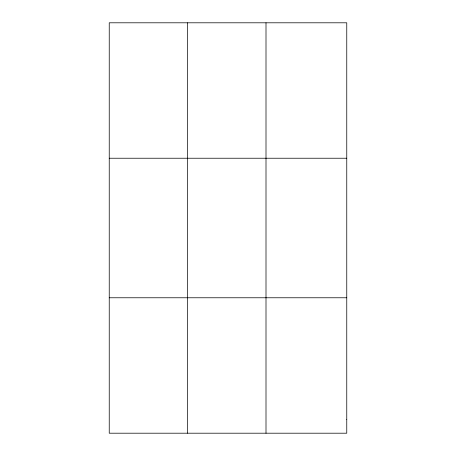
<?xml version="1.0" encoding="UTF-8"?>
<svg xmlns="http://www.w3.org/2000/svg" width="456" height="456" viewBox="0 0 456 456"><rect width="100%" height="100%" fill="white"/><g stroke="black" fill="none" stroke-linecap="round" stroke-linejoin="round"><path stroke-width="0.68" d="M187.621 22.8L187.621 433.2M266.002 22.8L266.002 433.2M109.24 158.232L346.76 158.232M109.24 297.768L346.76 297.768M346.76 419.657L346.76 433.2L109.24 433.2L109.24 22.8L346.76 22.8L346.76 419.657"/></g></svg>
